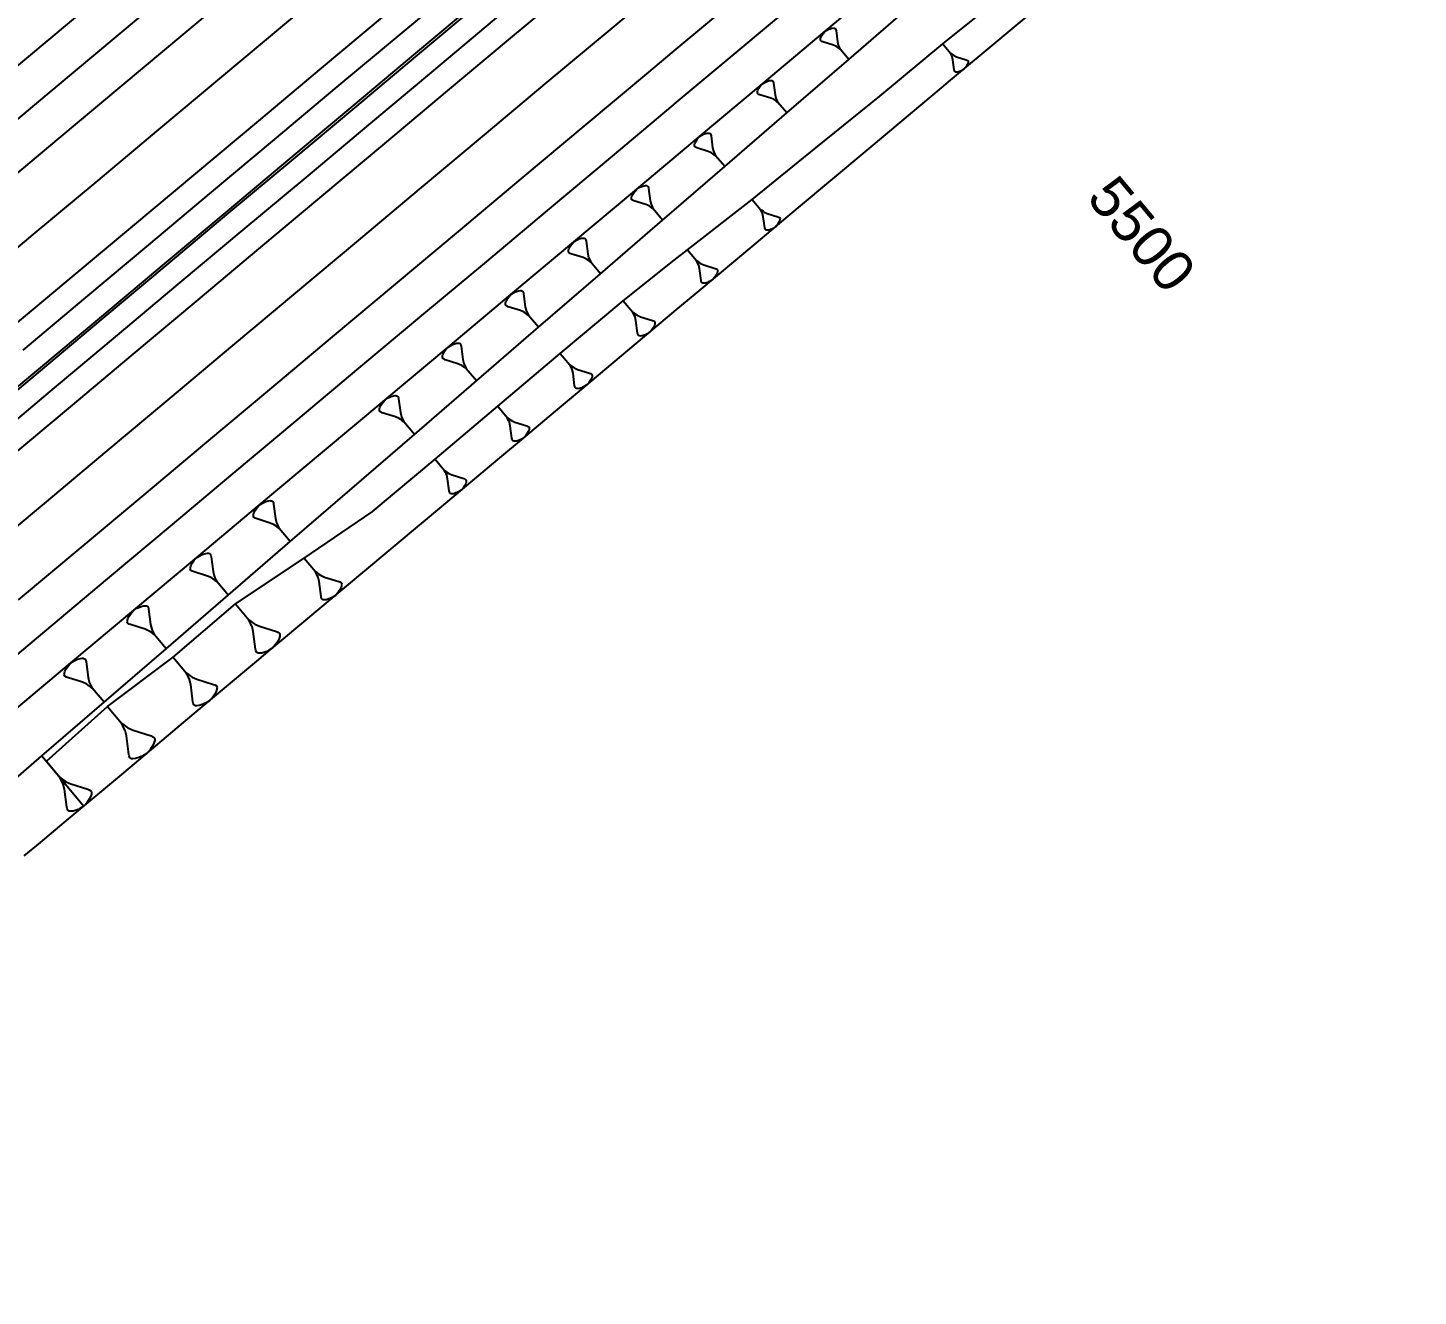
# Model space of a CAD drawing. Extents: x 386614 to 387594, y 803230 to 804419.
# Drawn here: x 386760.6 to 386845.4, y 803300 to 803377.4 of the extents above; entities that cross this region are included whole.
import ezdxf
from ezdxf.enums import TextEntityAlignment as Align

# ---------------------------------------------------------------- set-up
doc = ezdxf.new("R2010")
doc.units = 0
doc.layers.get('0').update_dxf_attribs({"linetype": 'CONTINUOUS'})
doc.styles.add('ARIAL', font='ARIAL.FON')

msp = doc.modelspace()

# ---------------------------------------------------------------- linework, layer by layer
at = {"color": 7}
for p, q in [((386809.0422, 803376.9439), (386809.0981, 803377.0208)), ((386809.0981, 803377.0208), (386809.2071, 803377.1421)), ((386809.2071, 803377.1421), (386809.3457, 803377.2281)), ((386809.3457, 803377.2281), (386809.4313, 803377.2696)), ((386809.4313, 803377.2696), (386809.4991, 803377.2964)), ((386809.4991, 803377.2964), (386809.6172, 803377.335)), ((386809.6172, 803377.335), (386809.6998, 803377.3441)), ((386809.6998, 803377.3441), (386809.7323, 803377.3412)), ((386809.7323, 803377.3412), (386809.7648, 803377.3383)), ((386809.7648, 803377.3383), (386809.8121, 803377.3178)), ((386809.8121, 803377.3178), (386809.8269, 803377.3001)), ((386809.8269, 803377.3001), (386809.8537, 803377.2322)), ((386809.8537, 803377.2322), (386809.8656, 803377.182)), ((386809.8656, 803377.182), (386809.9528, 803376.503)), ((386808.9159, 803376.6276), (386808.9188, 803376.6601)), ((386808.9278, 803376.5774), (386808.9159, 803376.6276)), ((386808.9188, 803376.6601), (386808.9217, 803376.6926)), ((386808.9217, 803376.6926), (386808.9451, 803376.7724)), ((386808.9427, 803376.5597), (386808.9278, 803376.5774)), ((386809.0048, 803376.5215), (386808.9427, 803376.5597)), ((386808.9451, 803376.7724), (386809.0039, 803376.8818)), ((386809.0039, 803376.8818), (386809.0422, 803376.9439)), ((386809.0521, 803376.5009), (386809.0048, 803376.5215)), ((386809.7052, 803376.2957), (386809.0521, 803376.5009)), ((386809.8944, 803376.2134), (386809.7052, 803376.2957)), ((386809.9713, 803376.1575), (386809.8944, 803376.2134)), ((386809.9528, 803376.503), (386810.0005, 803376.3023)), ((386810.0482, 803376.1016), (386809.9713, 803376.1575)), ((386810.0005, 803376.3023), (386810.0421, 803376.2167)), ((386810.0421, 803376.2167), (386810.0836, 803376.1312)), ((386810.0836, 803376.1312), (386810.1252, 803376.0456)), ((386816.3756, 803376.3689), (386816.8401, 803375.8141)), ((386810.1252, 803376.0456), (386810.0482, 803376.1016)), ((386810.6434, 803375.4266), (386810.1252, 803376.0456)), ((386816.8401, 803375.8141), (386816.909, 803375.764)), ((386816.8773, 803375.7374), (386816.8401, 803375.8141)), ((386816.9145, 803375.6608), (386816.8773, 803375.7374)), ((386816.909, 803375.764), (386816.978, 803375.7139)), ((386816.9518, 803375.5841), (386816.9145, 803375.6608)), ((386816.9945, 803375.4042), (386816.9518, 803375.5841)), ((386816.978, 803375.7139), (386817.0469, 803375.6637)), ((386817.0727, 803374.7956), (386816.9945, 803375.4042)), ((386817.0469, 803375.6637), (386817.2165, 803375.59)), ((386817.2165, 803375.59), (386817.8019, 803375.4061)), ((386817.8019, 803375.4061), (386817.8443, 803375.3876)), ((386817.8443, 803375.3876), (386817.9, 803375.3533)), ((386817.9, 803375.3533), (386817.9132, 803375.3375)), ((386817.9132, 803375.3375), (386817.9239, 803375.2925)), ((386817.9213, 803375.2634), (386817.9188, 803375.2343)), ((386817.9239, 803375.2925), (386817.9213, 803375.2634)), ((386817.0834, 803374.7506), (386817.0727, 803374.7956)), ((386817.1074, 803374.6897), (386817.0834, 803374.7506)), ((386817.1206, 803374.6739), (386817.1074, 803374.6897)), ((386817.163, 803374.6555), (386817.1206, 803374.6739)), ((386817.1922, 803374.6529), (386817.163, 803374.6555)), ((386817.2213, 803374.6503), (386817.1922, 803374.6529)), ((386817.2954, 803374.6584), (386817.2213, 803374.6503)), ((386817.4012, 803374.6931), (386817.2954, 803374.6584)), ((386817.462, 803374.717), (386817.4012, 803374.6931)), ((386817.5387, 803374.7543), (386817.462, 803374.717)), ((386817.6629, 803374.8313), (386817.5387, 803374.7543)), ((386817.7606, 803374.9401), (386817.6629, 803374.8313)), ((386817.8108, 803375.009), (386817.7606, 803374.9401)), ((386817.845, 803375.0647), (386817.8108, 803375.009)), ((386817.8977, 803375.1627), (386817.845, 803375.0647)), ((386817.9188, 803375.2343), (386817.8977, 803375.1627)), ((386805.1026, 803373.5502), (386805.1634, 803373.6632)), ((386805.1634, 803373.6632), (386805.2029, 803373.7274)), ((386805.2029, 803373.7274), (386805.2607, 803373.8069)), ((386805.2607, 803373.8069), (386805.3734, 803373.9324)), ((386805.3734, 803373.9324), (386805.5167, 803374.0212)), ((386805.5167, 803374.0212), (386805.6051, 803374.0641)), ((386805.6051, 803374.0641), (386805.6752, 803374.0918)), ((386805.6752, 803374.0918), (386805.7972, 803374.1317)), ((386805.7972, 803374.1317), (386805.8827, 803374.1411)), ((386805.8827, 803374.1411), (386805.9163, 803374.1381)), ((386805.9163, 803374.1381), (386805.9498, 803374.1351)), ((386805.9498, 803374.1351), (386805.9987, 803374.1139)), ((386805.9987, 803374.1139), (386806.014, 803374.0956)), ((386806.014, 803374.0956), (386806.0417, 803374.0255)), ((386806.0417, 803374.0255), (386806.054, 803373.9736)), ((386806.054, 803373.9736), (386806.1441, 803373.2717)), ((386805.0724, 803373.4005), (386805.0754, 803373.4341)), ((386805.0848, 803373.3487), (386805.0724, 803373.4005)), ((386805.0754, 803373.4341), (386805.0784, 803373.4677)), ((386805.0784, 803373.4677), (386805.1026, 803373.5502)), ((386805.1001, 803373.3304), (386805.0848, 803373.3487)), ((386805.1643, 803373.2908), (386805.1001, 803373.3304)), ((386805.2131, 803373.2696), (386805.1643, 803373.2908)), ((386805.8882, 803373.0575), (386805.2131, 803373.2696)), ((386806.0838, 803372.9725), (386805.8882, 803373.0575)), ((386806.1633, 803372.9146), (386806.0838, 803372.9725)), ((386806.1441, 803373.2717), (386806.1935, 803373.0643)), ((386806.2428, 803372.8568), (386806.1633, 803372.9146)), ((386806.1935, 803373.0643), (386806.2364, 803372.9759)), ((386806.2364, 803372.9759), (386806.2793, 803372.8874)), ((386806.3223, 803372.799), (386806.2428, 803372.8568)), ((386806.2793, 803372.8874), (386806.3223, 803372.799)), ((386806.8579, 803372.1592), (386806.3223, 803372.799)), ((386801.2289, 803370.1735), (386801.232, 803370.2081)), ((386801.2417, 803370.1199), (386801.2289, 803370.1735)), ((386801.232, 803370.2081), (386801.2351, 803370.2428)), ((386801.2351, 803370.2428), (386801.2601, 803370.328)), ((386801.2601, 803370.328), (386801.3229, 803370.4447)), ((386801.3229, 803370.4447), (386801.3637, 803370.511)), ((386801.3637, 803370.511), (386801.4234, 803370.5931)), ((386801.4234, 803370.5931), (386801.5397, 803370.7226)), ((386801.5397, 803370.7226), (386801.6876, 803370.8143)), ((386801.6876, 803370.8143), (386801.7789, 803370.8586)), ((386801.7789, 803370.8586), (386801.8513, 803370.8872)), ((386801.8513, 803370.8872), (386801.9773, 803370.9284)), ((386801.9773, 803370.9284), (386802.0655, 803370.9381)), ((386802.0655, 803370.9381), (386802.1002, 803370.935)), ((386802.1002, 803370.935), (386802.1349, 803370.932)), ((386802.1349, 803370.932), (386802.1853, 803370.91)), ((386802.1853, 803370.91), (386802.2011, 803370.8911)), ((386802.2011, 803370.8911), (386802.2297, 803370.8187)), ((386802.2297, 803370.8187), (386802.2424, 803370.7652)), ((386802.2424, 803370.7652), (386802.3355, 803370.0405)), ((386801.2575, 803370.101), (386801.2417, 803370.1199)), ((386801.3237, 803370.0602), (386801.2575, 803370.101)), ((386801.3742, 803370.0383), (386801.3237, 803370.0602)), ((386802.0712, 803369.8193), (386801.3742, 803370.0383)), ((386802.2732, 803369.7315), (386802.0712, 803369.8193)), ((386802.3552, 803369.6718), (386802.2732, 803369.7315)), ((386802.3355, 803370.0405), (386802.3864, 803369.8263)), ((386802.4373, 803369.6121), (386802.3552, 803369.6718)), ((386802.3864, 803369.8263), (386802.4307, 803369.735)), ((386802.4307, 803369.735), (386802.4751, 803369.6437)), ((386802.5194, 803369.5524), (386802.4373, 803369.6121)), ((386802.4751, 803369.6437), (386802.5194, 803369.5524)), ((386803.0725, 803368.8918), (386802.5194, 803369.5524)), ((386797.8585, 803367.6074), (386797.9527, 803367.6531)), ((386797.9527, 803367.6531), (386798.0274, 803367.6826)), ((386798.0274, 803367.6826), (386798.1574, 803367.7251)), ((386798.1574, 803367.7251), (386798.2484, 803367.7351)), ((386798.2484, 803367.7351), (386798.2841, 803367.7319)), ((386798.2841, 803367.7319), (386798.3199, 803367.7288)), ((386798.3199, 803367.7288), (386798.372, 803367.7061)), ((386798.372, 803367.7061), (386798.3882, 803367.6867)), ((386798.3882, 803367.6867), (386798.4177, 803367.612)), ((386797.3855, 803366.9464), (386797.3886, 803366.9822)), ((386797.3986, 803366.8912), (386797.3855, 803366.9464)), ((386797.3886, 803366.9822), (386797.3918, 803367.0179)), ((386797.3918, 803367.0179), (386797.4176, 803367.1058)), ((386797.4149, 803366.8717), (386797.3986, 803366.8912)), ((386797.4832, 803366.8296), (386797.4149, 803366.8717)), ((386797.4176, 803367.1058), (386797.4823, 803367.2262)), ((386797.4823, 803367.2262), (386797.5244, 803367.2946)), ((386797.5353, 803366.807), (386797.4832, 803366.8296)), ((386797.5244, 803367.2946), (386797.586, 803367.3792)), ((386798.2543, 803366.5811), (386797.5353, 803366.807)), ((386797.586, 803367.3792), (386797.706, 803367.5128)), ((386797.706, 803367.5128), (386797.8585, 803367.6074)), ((386798.4177, 803367.612), (386798.4308, 803367.5567)), ((386798.4308, 803367.5567), (386798.5268, 803366.8093)), ((386798.5268, 803366.8093), (386798.5793, 803366.5883)), ((386804.7482, 803366.8904), (386805.2582, 803366.2812)), ((386798.4625, 803366.4905), (386798.2543, 803366.5811)), ((386798.5472, 803366.429), (386798.4625, 803366.4905)), ((386798.6319, 803366.3674), (386798.5472, 803366.429)), ((386798.5793, 803366.5883), (386798.6251, 803366.4942)), ((386798.6251, 803366.4942), (386798.6708, 803366.4)), ((386798.7165, 803366.3058), (386798.6319, 803366.3674)), ((386798.6708, 803366.4), (386798.7165, 803366.3058)), ((386799.287, 803365.6245), (386798.7165, 803366.3058)), ((386805.2582, 803366.2812), (386805.3339, 803366.2262)), ((386805.2991, 803366.197), (386805.2582, 803366.2812)), ((386805.34, 803366.1128), (386805.2991, 803366.197)), ((386805.3339, 803366.2262), (386805.4096, 803366.1711)), ((386805.3809, 803366.0286), (386805.34, 803366.1128)), ((386805.4278, 803365.8311), (386805.3809, 803366.0286)), ((386805.4096, 803366.1711), (386805.4853, 803366.1161)), ((386805.4853, 803366.1161), (386805.6715, 803366.0351)), ((386805.6715, 803366.0351), (386806.3143, 803365.8331)), ((386805.5137, 803365.1628), (386805.4278, 803365.8311)), ((386805.5254, 803365.1134), (386805.5137, 803365.1628)), ((386805.5517, 803365.0466), (386805.5254, 803365.1134)), ((386806.0253, 803365.1175), (386805.9411, 803365.0766)), ((386806.1617, 803365.2021), (386806.0253, 803365.1175)), ((386806.269, 803365.3215), (386806.1617, 803365.2021)), ((386806.324, 803365.3972), (386806.269, 803365.3215)), ((386806.3143, 803365.8331), (386806.3609, 803365.8129)), ((386806.3617, 803365.4583), (386806.324, 803365.3972)), ((386806.3609, 803365.8129), (386806.422, 803365.7753)), ((386806.4196, 803365.566), (386806.3617, 803365.4583)), ((386806.4426, 803365.6445), (386806.4196, 803365.566)), ((386806.422, 803365.7753), (386806.4366, 803365.7579)), ((386806.4366, 803365.7579), (386806.4483, 803365.7085)), ((386806.4455, 803365.6765), (386806.4426, 803365.6445)), ((386806.4483, 803365.7085), (386806.4455, 803365.6765)), ((386793.7486, 803364.1654), (386793.8723, 803364.303)), ((386793.8723, 803364.303), (386794.0295, 803364.4005)), ((386794.0295, 803364.4005), (386794.1265, 803364.4477)), ((386794.1265, 803364.4477), (386794.2035, 803364.478)), ((386794.2035, 803364.478), (386794.3374, 803364.5218)), ((386794.3374, 803364.5218), (386794.4312, 803364.5321)), ((386794.4312, 803364.5321), (386794.468, 803364.5288)), ((386794.468, 803364.5288), (386794.5049, 803364.5256)), ((386794.5049, 803364.5256), (386794.5586, 803364.5023)), ((386794.5586, 803364.5023), (386794.5754, 803364.4822)), ((386794.5754, 803364.4822), (386794.6057, 803364.4052)), ((386794.6057, 803364.4052), (386794.6192, 803364.3483)), ((386794.6192, 803364.3483), (386794.7181, 803363.578)), ((386805.5663, 803365.0292), (386805.5517, 803365.0466)), ((386805.6128, 803365.009), (386805.5663, 803365.0292)), ((386805.6448, 803365.0061), (386805.6128, 803365.009)), ((386805.6768, 803365.0033), (386805.6448, 803365.0061)), ((386805.7582, 803365.0122), (386805.6768, 803365.0033)), ((386805.8743, 803365.0503), (386805.7582, 803365.0122)), ((386805.9411, 803365.0766), (386805.8743, 803365.0503)), ((386793.542, 803363.7194), (386793.5452, 803363.7562)), ((386793.5555, 803363.6624), (386793.542, 803363.7194)), ((386793.5452, 803363.7562), (386793.5485, 803363.7931)), ((386793.5485, 803363.7931), (386793.5751, 803363.8836)), ((386793.5723, 803363.6424), (386793.5555, 803363.6624)), ((386793.6427, 803363.599), (386793.5723, 803363.6424)), ((386793.5751, 803363.8836), (386793.6418, 803364.0077)), ((386793.6418, 803364.0077), (386793.6852, 803364.0781)), ((386793.6964, 803363.5757), (386793.6427, 803363.599)), ((386793.6852, 803364.0781), (386793.7486, 803364.1654)), ((386794.4373, 803363.3429), (386793.6964, 803363.5757)), ((386794.7181, 803363.578), (386794.7723, 803363.3503)), ((386800.8046, 803363.8119), (386801.3543, 803363.1553)), ((386794.6519, 803363.2496), (386794.4373, 803363.3429)), ((386794.7391, 803363.1861), (386794.6519, 803363.2496)), ((386794.8264, 803363.1227), (386794.7391, 803363.1861)), ((386794.7723, 803363.3503), (386794.8194, 803363.2533)), ((386794.8194, 803363.2533), (386794.8665, 803363.1563)), ((386794.9136, 803363.0592), (386794.8264, 803363.1227)), ((386794.8665, 803363.1563), (386794.9136, 803363.0592)), ((386795.5015, 803362.3571), (386794.9136, 803363.0592)), ((386801.3543, 803363.1553), (386801.4359, 803363.096)), ((386801.3984, 803363.0645), (386801.3543, 803363.1553)), ((386801.4424, 803362.9738), (386801.3984, 803363.0645)), ((386801.4359, 803363.096), (386801.5175, 803363.0366)), ((386801.4865, 803362.8831), (386801.4424, 803362.9738)), ((386801.5371, 803362.6702), (386801.4865, 803362.8831)), ((386801.5175, 803363.0366), (386801.5991, 803362.9773)), ((386801.6296, 803361.9499), (386801.5371, 803362.6702)), ((386801.5991, 803362.9773), (386801.7997, 803362.89)), ((386801.7997, 803362.89), (386802.4925, 803362.6724)), ((386802.4925, 803362.6724), (386802.5427, 803362.6505)), ((386802.5427, 803362.6505), (386802.6086, 803362.61)), ((386802.6086, 803362.61), (386802.6243, 803362.5912)), ((386802.6243, 803362.5912), (386802.637, 803362.538)), ((386801.6423, 803361.8967), (386801.6296, 803361.9499)), ((386801.6706, 803361.8247), (386801.6423, 803361.8967)), ((386801.6863, 803361.8059), (386801.6706, 803361.8247)), ((386801.7365, 803361.7841), (386801.6863, 803361.8059)), ((386801.771, 803361.781), (386801.7365, 803361.7841)), ((386801.8054, 803361.778), (386801.771, 803361.781)), ((386801.8931, 803361.7876), (386801.8054, 803361.778)), ((386802.0183, 803361.8286), (386801.8931, 803361.7876)), ((386802.0903, 803361.857), (386802.0183, 803361.8286)), ((386802.1811, 803361.901), (386802.0903, 803361.857)), ((386802.3281, 803361.9922), (386802.1811, 803361.901)), ((386802.4437, 803362.1209), (386802.3281, 803361.9922)), ((386802.503, 803362.2025), (386802.4437, 803362.1209)), ((386802.5436, 803362.2684), (386802.503, 803362.2025)), ((386802.606, 803362.3844), (386802.5436, 803362.2684)), ((386802.6308, 803362.4691), (386802.606, 803362.3844)), ((386802.6339, 803362.5035), (386802.6308, 803362.4691)), ((386802.637, 803362.538), (386802.6339, 803362.5035)), ((386789.8013, 803360.7892), (386789.8459, 803360.8617)), ((386789.8459, 803360.8617), (386789.9113, 803360.9515)), ((386789.9113, 803360.9515), (386790.0386, 803361.0932)), ((386790.0386, 803361.0932), (386790.2004, 803361.1936)), ((386790.2004, 803361.1936), (386790.3004, 803361.2422)), ((386790.3004, 803361.2422), (386790.3796, 803361.2734)), ((386790.3796, 803361.2734), (386790.5175, 803361.3185)), ((386790.5175, 803361.3185), (386790.614, 803361.3291)), ((386790.614, 803361.3291), (386790.652, 803361.3258)), ((386790.652, 803361.3258), (386790.6899, 803361.3224)), ((386790.6899, 803361.3224), (386790.7452, 803361.2984)), ((386790.7452, 803361.2984), (386790.7625, 803361.2777)), ((386790.7625, 803361.2777), (386790.7937, 803361.1985)), ((386790.7937, 803361.1985), (386790.8076, 803361.1399)), ((386790.8076, 803361.1399), (386790.9095, 803360.3468)), ((386789.6985, 803360.4923), (386789.7018, 803360.5302)), ((386789.7124, 803360.4337), (386789.6985, 803360.4923)), ((386789.7018, 803360.5302), (386789.7052, 803360.5682)), ((386789.7052, 803360.5682), (386789.7326, 803360.6614)), ((386789.7297, 803360.413), (386789.7124, 803360.4337)), ((386789.8022, 803360.3684), (386789.7297, 803360.413)), ((386789.7326, 803360.6614), (386789.8013, 803360.7892)), ((386789.8575, 803360.3443), (386789.8022, 803360.3684)), ((386790.6203, 803360.1047), (386789.8575, 803360.3443)), ((386790.8413, 803360.0086), (386790.6203, 803360.1047)), ((386790.9311, 803359.9433), (386790.8413, 803360.0086)), ((386790.9095, 803360.3468), (386790.9652, 803360.1124)), ((386790.9652, 803360.1124), (386791.0137, 803360.0124)), ((386791.0137, 803360.0124), (386791.0622, 803359.9125)), ((386796.8851, 803360.7045), (386797.4658, 803360.011)), ((386797.4658, 803360.011), (386797.552, 803359.9483)), ((386797.5123, 803359.9151), (386797.4658, 803360.011)), ((386791.0209, 803359.8779), (386790.9311, 803359.9433)), ((386791.1108, 803359.8126), (386791.0209, 803359.8779)), ((386791.0622, 803359.9125), (386791.1108, 803359.8126)), ((386791.716, 803359.0897), (386791.1108, 803359.8126)), ((386797.5589, 803359.8193), (386797.5123, 803359.9151)), ((386797.552, 803359.9483), (386797.6381, 803359.8856)), ((386797.6054, 803359.7234), (386797.5589, 803359.8193)), ((386797.6589, 803359.4985), (386797.6054, 803359.7234)), ((386797.6381, 803359.8856), (386797.7243, 803359.823)), ((386797.7566, 803358.7377), (386797.6589, 803359.4985)), ((386797.7243, 803359.823), (386797.9363, 803359.7308)), ((386797.9363, 803359.7308), (386798.6681, 803359.5009)), ((386798.6681, 803359.5009), (386798.7211, 803359.4778)), ((386798.7211, 803359.4778), (386798.7906, 803359.435)), ((386798.7879, 803359.1967), (386798.722, 803359.0742)), ((386798.8142, 803359.2861), (386798.7879, 803359.1967)), ((386798.7906, 803359.435), (386798.8072, 803359.4152)), ((386798.8072, 803359.4152), (386798.8206, 803359.359)), ((386798.8174, 803359.3225), (386798.8142, 803359.2861)), ((386798.8206, 803359.359), (386798.8174, 803359.3225)), ((386797.77, 803358.6815), (386797.7566, 803358.7377)), ((386797.7999, 803358.6055), (386797.77, 803358.6815)), ((386797.8165, 803358.5857), (386797.7999, 803358.6055)), ((386797.8695, 803358.5626), (386797.8165, 803358.5857)), ((386797.9059, 803358.5594), (386797.8695, 803358.5626)), ((386797.9423, 803358.5562), (386797.9059, 803358.5594)), ((386798.0349, 803358.5663), (386797.9423, 803358.5562)), ((386798.1672, 803358.6096), (386798.0349, 803358.5663)), ((386798.2432, 803358.6396), (386798.1672, 803358.6096)), ((386798.3391, 803358.6861), (386798.2432, 803358.6396)), ((386798.4944, 803358.7825), (386798.3391, 803358.6861)), ((386798.6165, 803358.9184), (386798.4944, 803358.7825)), ((386798.6791, 803359.0046), (386798.6165, 803358.9184)), ((386798.722, 803359.0742), (386798.6791, 803359.0046)), ((386785.8901, 803357.4392), (386785.9607, 803357.5706)), ((386785.9607, 803357.5706), (386786.0067, 803357.6453)), ((386786.0067, 803357.6453), (386786.0739, 803357.7377)), ((386786.0739, 803357.7377), (386786.2048, 803357.8835)), ((386786.2048, 803357.8835), (386786.3714, 803357.9867)), ((386786.3714, 803357.9867), (386786.4742, 803358.0367)), ((386786.4742, 803358.0367), (386786.5557, 803358.0688)), ((386786.5557, 803358.0688), (386786.6975, 803358.1152)), ((386786.6975, 803358.1152), (386786.7969, 803358.1261)), ((386786.7969, 803358.1261), (386786.8359, 803358.1227)), ((386786.8359, 803358.1227), (386786.8749, 803358.1192)), ((386786.8749, 803358.1192), (386786.9318, 803358.0945)), ((386786.9318, 803358.0945), (386786.9496, 803358.0732)), ((386786.9496, 803358.0732), (386786.9817, 803357.9917)), ((386786.9817, 803357.9917), (386786.996, 803357.9314)), ((386786.996, 803357.9314), (386787.1008, 803357.1155)), ((386793.0463, 803357.5009), (386793.6288, 803356.8052)), ((386785.855, 803357.2652), (386785.8584, 803357.3043)), ((386785.8693, 803357.2049), (386785.855, 803357.2652)), ((386785.8584, 803357.3043), (386785.8619, 803357.3433)), ((386785.8619, 803357.3433), (386785.8901, 803357.4392)), ((386785.8871, 803357.1837), (386785.8693, 803357.2049)), ((386785.9617, 803357.1377), (386785.8871, 803357.1837)), ((386786.0186, 803357.113), (386785.9617, 803357.1377)), ((386786.8033, 803356.8665), (386786.0186, 803357.113)), ((386787.0306, 803356.7676), (386786.8033, 803356.8665)), ((386787.1231, 803356.7004), (386787.0306, 803356.7676)), ((386787.1008, 803357.1155), (386787.1581, 803356.8744)), ((386787.2155, 803356.6332), (386787.1231, 803356.7004)), ((386787.1581, 803356.8744), (386787.2081, 803356.7716)), ((386787.2081, 803356.7716), (386787.258, 803356.6688)), ((386787.3079, 803356.566), (386787.2155, 803356.6332)), ((386787.258, 803356.6688), (386787.3079, 803356.566)), ((386793.6288, 803356.8052), (386793.7152, 803356.7423)), ((386793.6754, 803356.709), (386793.6288, 803356.8052)), ((386793.7221, 803356.6129), (386793.6754, 803356.709)), ((386793.7152, 803356.7423), (386793.8017, 803356.6794)), ((386793.7688, 803356.5167), (386793.7221, 803356.6129)), ((386793.8017, 803356.6794), (386793.8881, 803356.6166)), ((386793.8881, 803356.6166), (386794.1008, 803356.5241)), ((386787.9306, 803355.8223), (386787.3079, 803356.566)), ((386793.8225, 803356.2911), (386793.7688, 803356.5167)), ((386793.9205, 803355.5279), (386793.8225, 803356.2911)), ((386794.1008, 803356.5241), (386794.8349, 803356.2934)), ((386794.846, 803355.7955), (386794.7831, 803355.7091)), ((386794.8349, 803356.2934), (386794.888, 803356.2703)), ((386794.889, 803355.8654), (386794.846, 803355.7955)), ((386794.888, 803356.2703), (386794.9579, 803356.2273)), ((386794.9551, 803355.9883), (386794.889, 803355.8654)), ((386794.9814, 803356.078), (386794.9551, 803355.9883)), ((386794.9579, 803356.2273), (386794.9745, 803356.2075)), ((386794.9745, 803356.2075), (386794.9879, 803356.1511)), ((386794.9847, 803356.1145), (386794.9814, 803356.078)), ((386794.9879, 803356.1511), (386794.9847, 803356.1145)), ((386782.7318, 803354.8642), (386782.8776, 803354.9119)), ((386782.8776, 803354.9119), (386782.9797, 803354.9231)), ((386782.9797, 803354.9231), (386783.0198, 803354.9196)), ((386783.0198, 803354.9196), (386783.06, 803354.916)), ((386783.06, 803354.916), (386783.1184, 803354.8906)), ((386793.9339, 803355.4715), (386793.9205, 803355.5279)), ((386793.964, 803355.3952), (386793.9339, 803355.4715)), ((386793.9806, 803355.3753), (386793.964, 803355.3952)), ((386794.0338, 803355.3522), (386793.9806, 803355.3753)), ((386794.0703, 803355.349), (386794.0338, 803355.3522)), ((386794.1068, 803355.3457), (386794.0703, 803355.349)), ((386794.1997, 803355.3559), (386794.1068, 803355.3457)), ((386794.3324, 803355.3994), (386794.1997, 803355.3559)), ((386794.4087, 803355.4294), (386794.3324, 803355.3994)), ((386794.5048, 803355.4761), (386794.4087, 803355.4294)), ((386794.6606, 803355.5727), (386794.5048, 803355.4761)), ((386794.7831, 803355.7091), (386794.6606, 803355.5727)), ((386782.0115, 803354.0382), (386782.0151, 803354.0783)), ((386782.0151, 803354.0783), (386782.0186, 803354.1184)), ((386782.0186, 803354.1184), (386782.0476, 803354.217)), ((386782.0476, 803354.217), (386782.1202, 803354.3521)), ((386782.1202, 803354.3521), (386782.1674, 803354.4288)), ((386782.1674, 803354.4288), (386782.2365, 803354.5238)), ((386782.2365, 803354.5238), (386782.3711, 803354.6737)), ((386782.3711, 803354.6737), (386782.5423, 803354.7799)), ((386782.5423, 803354.7799), (386782.648, 803354.8312)), ((386782.648, 803354.8312), (386782.7318, 803354.8642)), ((386783.1184, 803354.8906), (386783.1367, 803354.8688)), ((386783.1367, 803354.8688), (386783.1697, 803354.785)), ((386783.1697, 803354.785), (386783.1844, 803354.723)), ((386783.1844, 803354.723), (386783.2921, 803353.8843)), ((386789.2265, 803354.2745), (386789.8039, 803353.5847)), ((386782.0262, 803353.9762), (386782.0115, 803354.0382)), ((386782.0445, 803353.9544), (386782.0262, 803353.9762)), ((386782.1212, 803353.9071), (386782.0445, 803353.9544)), ((386782.1796, 803353.8817), (386782.1212, 803353.9071)), ((386782.9863, 803353.6283), (386782.1796, 803353.8817)), ((386783.22, 803353.5267), (386782.9863, 803353.6283)), ((386783.315, 803353.4576), (386783.22, 803353.5267)), ((386783.2921, 803353.8843), (386783.3511, 803353.6364)), ((386783.41, 803353.3885), (386783.315, 803353.4576)), ((386783.3511, 803353.6364), (386783.4024, 803353.5307)), ((386783.4024, 803353.5307), (386783.4537, 803353.4251)), ((386783.505, 803353.3194), (386783.41, 803353.3885)), ((386783.4537, 803353.4251), (386783.505, 803353.3194)), ((386784.1451, 803352.5549), (386783.505, 803353.3194)), ((386789.8039, 803353.5847), (386789.8897, 803353.5224)), ((386789.8502, 803353.4894), (386789.8039, 803353.5847)), ((386789.8965, 803353.3941), (386789.8502, 803353.4894)), ((386789.8897, 803353.5224), (386789.9754, 803353.4601)), ((386789.9428, 803353.2988), (386789.8965, 803353.3941)), ((386789.996, 803353.0751), (386789.9428, 803353.2988)), ((386789.9754, 803353.4601), (386790.0611, 803353.3978)), ((386790.0611, 803353.3978), (386790.2719, 803353.3061)), ((386790.2719, 803353.3061), (386790.9997, 803353.0774)), ((386790.0932, 803352.3184), (386789.996, 803353.0751)), ((386790.9484, 803352.4981), (386790.8269, 803352.3629)), ((386791.0107, 803352.5838), (386790.9484, 803352.4981)), ((386790.9997, 803353.0774), (386791.0524, 803353.0545)), ((386791.0533, 803352.653), (386791.0107, 803352.5838)), ((386791.0524, 803353.0545), (386791.1216, 803353.0119)), ((386791.1189, 803352.7749), (386791.0533, 803352.653)), ((386791.145, 803352.8639), (386791.1189, 803352.7749)), ((386791.1216, 803353.0119), (386791.1381, 803352.9922)), ((386791.1381, 803352.9922), (386791.1514, 803352.9363)), ((386791.1482, 803352.9001), (386791.145, 803352.8639)), ((386791.1514, 803352.9363), (386791.1482, 803352.9001)), ((386790.1065, 803352.2625), (386790.0932, 803352.3184)), ((386790.1363, 803352.1869), (386790.1065, 803352.2625)), ((386790.1528, 803352.1672), (386790.1363, 803352.1869)), ((386790.2055, 803352.1443), (386790.1528, 803352.1672)), ((386790.2417, 803352.1411), (386790.2055, 803352.1443)), ((386790.2779, 803352.1379), (386790.2417, 803352.1411)), ((386790.37, 803352.148), (386790.2779, 803352.1379)), ((386790.5015, 803352.191), (386790.37, 803352.148)), ((386790.5772, 803352.2208), (386790.5015, 803352.191)), ((386790.6725, 803352.2671), (386790.5772, 803352.2208)), ((386790.8269, 803352.3629), (386790.6725, 803352.2671)), ((386785.4151, 803351.0381), (386785.9845, 803350.3579)), ((386785.9845, 803350.3579), (386786.069, 803350.2965)), ((386786.0302, 803350.2639), (386785.9845, 803350.3579)), ((386786.0758, 803350.1699), (386786.0302, 803350.2639)), ((386786.069, 803350.2965), (386786.1535, 803350.235)), ((386786.1215, 803350.0759), (386786.0758, 803350.1699)), ((386786.1739, 803349.8554), (386786.1215, 803350.0759)), ((386786.1535, 803350.235), (386786.238, 803350.1735)), ((386786.2697, 803349.1092), (386786.1739, 803349.8554)), ((386786.238, 803350.1735), (386786.4459, 803350.0832)), ((386786.4459, 803350.0832), (386787.1636, 803349.8577)), ((386787.1636, 803349.8577), (386787.2156, 803349.8351)), ((386787.2156, 803349.8351), (386787.2838, 803349.793)), ((386786.2828, 803349.0541), (386786.2697, 803349.1092)), ((386786.3122, 803348.9795), (386786.2828, 803349.0541)), ((386786.3285, 803348.9601), (386786.3122, 803348.9795)), ((386786.6724, 803348.9836), (386786.5427, 803348.9411)), ((386786.747, 803349.013), (386786.6724, 803348.9836)), ((386786.841, 803349.0586), (386786.747, 803349.013)), ((386786.9933, 803349.1531), (386786.841, 803349.0586)), ((386787.113, 803349.2864), (386786.9933, 803349.1531)), ((386787.1745, 803349.3709), (386787.113, 803349.2864)), ((386787.2165, 803349.4392), (386787.1745, 803349.3709)), ((386787.2811, 803349.5594), (386787.2165, 803349.4392)), ((386787.3069, 803349.6471), (386787.2811, 803349.5594)), ((386787.2838, 803349.793), (386787.3001, 803349.7736)), ((386787.3001, 803349.7736), (386787.3132, 803349.7185)), ((386787.3101, 803349.6828), (386787.3069, 803349.6471)), ((386787.3132, 803349.7185), (386787.3101, 803349.6828)), ((386774.5618, 803348.0961), (386774.7037, 803348.2541)), ((386774.7037, 803348.2541), (386774.8842, 803348.3661)), ((386774.8842, 803348.3661), (386774.9956, 803348.4202)), ((386774.9956, 803348.4202), (386775.084, 803348.455)), ((386775.084, 803348.455), (386775.2377, 803348.5053)), ((386775.2377, 803348.5053), (386775.3454, 803348.5171)), ((386775.3454, 803348.5171), (386775.3877, 803348.5134)), ((386775.3877, 803348.5134), (386775.43, 803348.5096)), ((386775.43, 803348.5096), (386775.4916, 803348.4829)), ((386775.4916, 803348.4829), (386775.5109, 803348.4598)), ((386775.5109, 803348.4598), (386775.5457, 803348.3714)), ((386775.5457, 803348.3714), (386775.5612, 803348.3061)), ((386775.5612, 803348.3061), (386775.6748, 803347.4218)), ((386786.3804, 803348.9375), (386786.3285, 803348.9601)), ((386786.4161, 803348.9343), (386786.3804, 803348.9375)), ((386786.4518, 803348.9312), (386786.4161, 803348.9343)), ((386786.5427, 803348.9411), (386786.4518, 803348.9312)), ((386774.3245, 803347.5841), (386774.3283, 803347.6264)), ((386774.3401, 803347.5187), (386774.3245, 803347.5841)), ((386774.3283, 803347.6264), (386774.332, 803347.6687)), ((386774.332, 803347.6687), (386774.3625, 803347.7726)), ((386774.3593, 803347.4957), (386774.3401, 803347.5187)), ((386774.4402, 803347.4459), (386774.3593, 803347.4957)), ((386774.3625, 803347.7726), (386774.4391, 803347.9151)), ((386774.4391, 803347.9151), (386774.4889, 803347.996)), ((386774.5018, 803347.4191), (386774.4402, 803347.4459)), ((386774.4889, 803347.996), (386774.5618, 803348.0961)), ((386775.3524, 803347.1519), (386774.5018, 803347.4191)), ((386775.6748, 803347.4218), (386775.7369, 803347.1604)), ((386775.5988, 803347.0447), (386775.3524, 803347.1519)), ((386775.6989, 803346.9719), (386775.5988, 803347.0447)), ((386775.7991, 803346.8991), (386775.6989, 803346.9719)), ((386775.7369, 803347.1604), (386775.791, 803347.049)), ((386775.791, 803347.049), (386775.8451, 803346.9376)), ((386775.8992, 803346.8262), (386775.7991, 803346.8991)), ((386775.8451, 803346.9376), (386775.8992, 803346.8262)), ((386776.5741, 803346.0201), (386775.8992, 803346.8262)), ((386770.5986, 803344.6966), (386770.6497, 803344.7795)), ((386770.6497, 803344.7795), (386770.7244, 803344.8823)), ((386770.7244, 803344.8823), (386770.87, 803345.0444)), ((386770.87, 803345.0444), (386771.0552, 803345.1592)), ((386771.0552, 803345.1592), (386771.1694, 803345.2147)), ((386771.1694, 803345.2147), (386771.2601, 803345.2504)), ((386771.2601, 803345.2504), (386771.4178, 803345.302)), ((386771.4178, 803345.302), (386771.5282, 803345.3141)), ((386771.5282, 803345.3141), (386771.5716, 803345.3103)), ((386771.5716, 803345.3103), (386771.615, 803345.3064)), ((386771.615, 803345.3064), (386771.6782, 803345.279)), ((386771.6782, 803345.279), (386771.698, 803345.2554)), ((386771.698, 803345.2554), (386771.7337, 803345.1647)), ((386771.7337, 803345.1647), (386771.7496, 803345.0977)), ((386771.7496, 803345.0977), (386771.8661, 803344.1906)), ((386777.4194, 803345.0106), (386778.1073, 803344.189)), ((386770.481, 803344.357), (386770.4849, 803344.4004)), ((386770.497, 803344.29), (386770.481, 803344.357)), ((386770.4849, 803344.4004), (386770.4887, 803344.4438)), ((386770.4887, 803344.4438), (386770.52, 803344.5504)), ((386770.5167, 803344.2664), (386770.497, 803344.29)), ((386770.5997, 803344.2153), (386770.5167, 803344.2664)), ((386770.52, 803344.5504), (386770.5986, 803344.6966)), ((386770.6629, 803344.1878), (386770.5997, 803344.2153)), ((386771.5354, 803343.9137), (386770.6629, 803344.1878)), ((386771.7881, 803343.8038), (386771.5354, 803343.9137)), ((386771.8661, 803344.1906), (386771.9299, 803343.9225)), ((386771.9299, 803343.9225), (386771.9854, 803343.8082)), ((386778.1073, 803344.189), (386778.2094, 803344.1147)), ((386778.1624, 803344.0754), (386778.1073, 803344.189)), ((386778.2176, 803343.9619), (386778.1624, 803344.0754)), ((386778.2094, 803344.1147), (386778.3115, 803344.0405)), ((386778.2727, 803343.8483), (386778.2176, 803343.9619)), ((386778.3115, 803344.0405), (386778.4135, 803343.9662)), ((386778.4135, 803343.9662), (386778.6647, 803343.8571)), ((386771.8909, 803343.7291), (386771.7881, 803343.8038)), ((386771.9936, 803343.6543), (386771.8909, 803343.7291)), ((386771.9854, 803343.8082), (386772.0409, 803343.6939)), ((386772.0964, 803343.5796), (386771.9936, 803343.6543)), ((386772.0409, 803343.6939), (386772.0964, 803343.5796)), ((386772.7887, 803342.7527), (386772.0964, 803343.5796)), ((386778.336, 803343.5819), (386778.2727, 803343.8483)), ((386778.4518, 803342.6806), (386778.336, 803343.5819)), ((386778.6647, 803343.8571), (386779.5316, 803343.5847)), ((386779.5316, 803343.5847), (386779.5944, 803343.5574)), ((386779.5955, 803343.0792), (386779.5447, 803342.9967)), ((386779.5944, 803343.5574), (386779.6768, 803343.5066)), ((386779.6735, 803343.2244), (386779.5955, 803343.0792)), ((386779.7046, 803343.3303), (386779.6735, 803343.2244)), ((386779.6768, 803343.5066), (386779.6964, 803343.4831)), ((386779.6964, 803343.4831), (386779.7123, 803343.4165)), ((386779.7085, 803343.3734), (386779.7046, 803343.3303)), ((386779.7123, 803343.4165), (386779.7085, 803343.3734)), ((386773.2328, 803342.2223), (386774.048, 803341.2486)), ((386778.4676, 803342.614), (386778.4518, 803342.6806)), ((386778.5031, 803342.5239), (386778.4676, 803342.614)), ((386778.5228, 803342.5005), (386778.5031, 803342.5239)), ((386778.5855, 803342.4732), (386778.5228, 803342.5005)), ((386778.6287, 803342.4694), (386778.5855, 803342.4732)), ((386778.6718, 803342.4655), (386778.6287, 803342.4694)), ((386778.7815, 803342.4775), (386778.6718, 803342.4655)), ((386778.9382, 803342.5289), (386778.7815, 803342.4775)), ((386779.0283, 803342.5644), (386778.9382, 803342.5289)), ((386779.1418, 803342.6195), (386779.0283, 803342.5644)), ((386779.3258, 803342.7336), (386779.1418, 803342.6195)), ((386779.4705, 803342.8946), (386779.3258, 803342.7336)), ((386779.5447, 803342.9967), (386779.4705, 803342.8946)), ((386766.6775, 803341.3282), (386766.7581, 803341.478)), ((386766.7581, 803341.478), (386766.8104, 803341.5631)), ((386766.8104, 803341.5631), (386766.887, 803341.6684)), ((386766.887, 803341.6684), (386767.0363, 803341.8346)), ((386767.0363, 803341.8346), (386767.2261, 803341.9523)), ((386767.2261, 803341.9523), (386767.3433, 803342.0092)), ((386767.3433, 803342.0092), (386767.4362, 803342.0458)), ((386767.4362, 803342.0458), (386767.5978, 803342.0987)), ((386767.5978, 803342.0987), (386767.7111, 803342.1111)), ((386767.7111, 803342.1111), (386767.7555, 803342.1072)), ((386767.7555, 803342.1072), (386767.8, 803342.1033)), ((386767.8, 803342.1033), (386767.8648, 803342.0751)), ((386767.8648, 803342.0751), (386767.8851, 803342.0509)), ((386767.8851, 803342.0509), (386767.9217, 803341.9579)), ((386767.9217, 803341.9579), (386767.938, 803341.8892)), ((386767.938, 803341.8892), (386768.0575, 803340.9593)), ((386766.6375, 803341.13), (386766.6415, 803341.1744)), ((386766.6539, 803341.0612), (386766.6375, 803341.13)), ((386766.6415, 803341.1744), (386766.6454, 803341.2189)), ((386766.6454, 803341.2189), (386766.6775, 803341.3282)), ((386766.6742, 803341.037), (386766.6539, 803341.0612)), ((386766.7592, 803340.9846), (386766.6742, 803341.037)), ((386766.824, 803340.9565), (386766.7592, 803340.9846)), ((386767.7184, 803340.6754), (386766.824, 803340.9565)), ((386767.9775, 803340.5628), (386767.7184, 803340.6754)), ((386768.0828, 803340.4862), (386767.9775, 803340.5628)), ((386768.0575, 803340.9593), (386768.1228, 803340.6845)), ((386768.1228, 803340.6845), (386768.1797, 803340.5673)), ((386768.1797, 803340.5673), (386768.2366, 803340.4502)), ((386774.048, 803341.2486), (386774.169, 803341.1606)), ((386774.1133, 803341.1141), (386774.048, 803341.2486)), ((386774.1787, 803340.9795), (386774.1133, 803341.1141)), ((386774.169, 803341.1606), (386774.29, 803341.0727)), ((386774.244, 803340.8449), (386774.1787, 803340.9795)), ((386774.3191, 803340.5292), (386774.244, 803340.8449)), ((386774.29, 803341.0727), (386774.4109, 803340.9847)), ((386774.4563, 803339.4611), (386774.3191, 803340.5292)), ((386774.4109, 803340.9847), (386774.7085, 803340.8553)), ((386774.7085, 803340.8553), (386775.7359, 803340.5325)), ((386775.7359, 803340.5325), (386775.8103, 803340.5001)), ((386775.8103, 803340.5001), (386775.908, 803340.44)), ((386768.1882, 803340.4096), (386768.0828, 803340.4862)), ((386768.2935, 803340.333), (386768.1882, 803340.4096)), ((386768.2366, 803340.4502), (386768.2935, 803340.333)), ((386769.0032, 803339.4854), (386768.2935, 803340.333)), ((386775.6635, 803339.7147), (386775.4921, 803339.5239)), ((386775.7515, 803339.8357), (386775.6635, 803339.7147)), ((386775.8116, 803339.9334), (386775.7515, 803339.8357)), ((386775.9042, 803340.1055), (386775.8116, 803339.9334)), ((386775.941, 803340.231), (386775.9042, 803340.1055)), ((386775.908, 803340.44), (386775.9313, 803340.4121)), ((386775.9313, 803340.4121), (386775.9501, 803340.3332)), ((386775.9456, 803340.2821), (386775.941, 803340.231)), ((386775.9501, 803340.3332), (386775.9456, 803340.2821)), ((386763.3971, 803338.7454), (386763.5171, 803338.8037)), ((386763.5171, 803338.8037), (386763.6123, 803338.8412)), ((386763.6123, 803338.8412), (386763.7779, 803338.8954)), ((386763.7779, 803338.8954), (386763.8939, 803338.9081)), ((386763.8939, 803338.9081), (386763.9395, 803338.9041)), ((386763.9395, 803338.9041), (386763.9851, 803338.9001)), ((386763.9851, 803338.9001), (386764.0514, 803338.8712)), ((386764.0514, 803338.8712), (386764.0722, 803338.8464)), ((386764.0722, 803338.8464), (386764.1097, 803338.7512)), ((386769.4319, 803338.9733), (386770.2353, 803338.0138)), ((386774.475, 803339.3821), (386774.4563, 803339.4611)), ((386774.5171, 803339.2754), (386774.475, 803339.3821)), ((386774.5404, 803339.2476), (386774.5171, 803339.2754)), ((386774.6148, 803339.2152), (386774.5404, 803339.2476)), ((386774.6659, 803339.2107), (386774.6148, 803339.2152)), ((386774.717, 803339.2062), (386774.6659, 803339.2107)), ((386774.847, 803339.2204), (386774.717, 803339.2062)), ((386775.0327, 803339.2812), (386774.847, 803339.2204)), ((386775.1395, 803339.3233), (386775.0327, 803339.2812)), ((386775.274, 803339.3886), (386775.1395, 803339.3233)), ((386775.4921, 803339.5239), (386775.274, 803339.3886)), ((386762.7941, 803337.9029), (386762.7981, 803337.9485)), ((386762.7981, 803337.9485), (386762.8021, 803337.9941)), ((386762.8021, 803337.9941), (386762.835, 803338.106)), ((386762.835, 803338.106), (386762.9175, 803338.2595)), ((386762.9175, 803338.2595), (386762.9712, 803338.3467)), ((386762.9712, 803338.3467), (386763.0497, 803338.4546)), ((386763.0497, 803338.4546), (386763.2026, 803338.6248)), ((386763.2026, 803338.6248), (386763.3971, 803338.7454)), ((386764.1097, 803338.7512), (386764.1264, 803338.6808)), ((386764.1264, 803338.6808), (386764.2488, 803337.7281)), ((386770.2353, 803338.0138), (386770.3545, 803337.9271)), ((386770.2997, 803337.8812), (386770.2353, 803338.0138)), ((386762.8108, 803337.8325), (386762.7941, 803337.9029)), ((386762.8316, 803337.8077), (386762.8108, 803337.8325)), ((386762.9187, 803337.754), (386762.8316, 803337.8077)), ((386762.9851, 803337.7252), (386762.9187, 803337.754)), ((386763.9014, 803337.4372), (386762.9851, 803337.7252)), ((386764.1669, 803337.3218), (386763.9014, 803337.4372)), ((386764.2748, 803337.2434), (386764.1669, 803337.3218)), ((386764.2488, 803337.7281), (386764.3157, 803337.4465)), ((386764.3827, 803337.1649), (386764.2748, 803337.2434)), ((386764.3157, 803337.4465), (386764.374, 803337.3265)), ((386764.374, 803337.3265), (386764.4323, 803337.2064)), ((386764.4906, 803337.0864), (386764.3827, 803337.1649)), ((386764.4323, 803337.2064), (386764.4906, 803337.0864)), ((386770.3641, 803337.7486), (386770.2997, 803337.8812)), ((386770.3545, 803337.9271), (386770.4737, 803337.8404)), ((386770.4285, 803337.6159), (386770.3641, 803337.7486)), ((386770.5024, 803337.3048), (386770.4285, 803337.6159)), ((386770.4737, 803337.8404), (386770.5929, 803337.7537)), ((386770.6376, 803336.2522), (386770.5024, 803337.3048)), ((386770.5929, 803337.7537), (386770.8862, 803337.6262)), ((386770.8862, 803337.6262), (386771.8986, 803337.308)), ((386771.8986, 803337.308), (386771.972, 803337.2762)), ((386771.972, 803337.2762), (386772.0682, 803337.2169)), ((386772.0682, 803337.2169), (386772.0912, 803337.1895)), ((386772.0912, 803337.1895), (386772.1097, 803337.1117)), ((386772.1097, 803337.1117), (386772.1052, 803337.0613)), ((386765.2177, 803336.218), (386764.4906, 803337.0864)), ((386771.6583, 803336.3141), (386771.4435, 803336.1809)), ((386771.8273, 803336.5022), (386771.6583, 803336.3141)), ((386771.914, 803336.6214), (386771.8273, 803336.5022)), ((386771.9733, 803336.7177), (386771.914, 803336.6214)), ((386772.0644, 803336.8873), (386771.9733, 803336.7177)), ((386772.1008, 803337.011), (386772.0644, 803336.8873)), ((386772.1052, 803337.0613), (386772.1008, 803337.011)), ((386765.4247, 803335.9707), (386766.2907, 803334.9364)), ((386770.6561, 803336.1745), (386770.6376, 803336.2522)), ((386770.6975, 803336.0693), (386770.6561, 803336.1745)), ((386770.7205, 803336.0419), (386770.6975, 803336.0693)), ((386770.7938, 803336.01), (386770.7205, 803336.0419)), ((386770.8442, 803336.0055), (386770.7938, 803336.01)), ((386770.8945, 803336.0011), (386770.8442, 803336.0055)), ((386771.0227, 803336.0151), (386770.8945, 803336.0011)), ((386771.2057, 803336.075), (386771.0227, 803336.0151)), ((386771.3109, 803336.1165), (386771.2057, 803336.075)), ((386771.4435, 803336.1809), (386771.3109, 803336.1165)), ((386766.2907, 803334.9364), (386766.4192, 803334.843)), ((386766.3601, 803334.7935), (386766.2907, 803334.9364)), ((386766.4295, 803334.6505), (386766.3601, 803334.7935)), ((386766.4192, 803334.843), (386766.5477, 803334.7495)), ((386766.4989, 803334.5076), (386766.4295, 803334.6505)), ((386766.5477, 803334.7495), (386766.6762, 803334.6561)), ((386766.6762, 803334.6561), (386766.9924, 803334.5186)), ((386766.5786, 803334.1722), (386766.4989, 803334.5076)), ((386766.7244, 803333.0376), (386766.5786, 803334.1722)), ((386766.9924, 803334.5186), (386768.0837, 803334.1757)), ((386768.0837, 803334.1757), (386768.1627, 803334.1413)), ((386768.1627, 803334.1413), (386768.2665, 803334.0774)), ((386768.2624, 803333.7221), (386768.1641, 803333.5393)), ((386768.3016, 803333.8555), (386768.2624, 803333.7221)), ((386768.2665, 803334.0774), (386768.2913, 803334.0479)), ((386768.2913, 803334.0479), (386768.3112, 803333.964)), ((386768.3064, 803333.9097), (386768.3016, 803333.8555)), ((386768.3112, 803333.964), (386768.3064, 803333.9097)), ((386761.4322, 803332.9506), (386763.991, 803329.8944)), ((386766.7443, 803332.9538), (386766.7244, 803333.0376)), ((386766.789, 803332.8404), (386766.7443, 803332.9538)), ((386767.4501, 803332.8912), (386767.3367, 803332.8466)), ((386767.593, 803332.9607), (386767.4501, 803332.8912)), ((386767.8246, 803333.1043), (386767.593, 803332.9607)), ((386768.0068, 803333.307), (386767.8246, 803333.1043)), ((386768.1002, 803333.4355), (386768.0068, 803333.307)), ((386768.1641, 803333.5393), (386768.1002, 803333.4355)), ((386761.6991, 803332.6319), (386762.5261, 803331.6441)), ((386766.8137, 803332.8108), (386766.789, 803332.8404)), ((386766.8927, 803332.7765), (386766.8137, 803332.8108)), ((386766.947, 803332.7716), (386766.8927, 803332.7765)), ((386767.0013, 803332.7668), (386766.947, 803332.7716)), ((386767.1395, 803332.782), (386767.0013, 803332.7668)), ((386767.3367, 803332.8466), (386767.1395, 803332.782)), ((386762.5261, 803331.6441), (386762.6488, 803331.5549)), ((386762.5923, 803331.5076), (386762.5261, 803331.6441)), ((386762.6586, 803331.3711), (386762.5923, 803331.5076)), ((386762.6488, 803331.5549), (386762.7715, 803331.4656)), ((386762.7249, 803331.2346), (386762.6586, 803331.3711)), ((386762.8011, 803330.9143), (386762.7249, 803331.2346)), ((386762.7715, 803331.4656), (386762.8943, 803331.3764)), ((386762.8943, 803331.3764), (386763.1962, 803331.2451)), ((386763.1962, 803331.2451), (386764.2384, 803330.9176)), ((386762.9402, 803329.8308), (386762.8011, 803330.9143)), ((386764.2384, 803330.9176), (386764.3139, 803330.8848)), ((386764.3139, 803330.8848), (386764.413, 803330.8238)), ((386764.4091, 803330.4845), (386764.3152, 803330.3099)), ((386764.4465, 803330.6118), (386764.4091, 803330.4845)), ((386764.413, 803330.8238), (386764.4366, 803330.7956)), ((386764.4366, 803330.7956), (386764.4556, 803330.7155)), ((386764.4511, 803330.6637), (386764.4465, 803330.6118)), ((386764.4556, 803330.7155), (386764.4511, 803330.6637)), ((386762.9593, 803329.7507), (386762.9402, 803329.8308)), ((386763.0019, 803329.6424), (386762.9593, 803329.7507)), ((386763.0256, 803329.6142), (386763.0019, 803329.6424)), ((386763.101, 803329.5814), (386763.0256, 803329.6142)), ((386763.1529, 803329.5768), (386763.101, 803329.5814)), ((386763.2047, 803329.5722), (386763.1529, 803329.5768)), ((386763.3367, 803329.5866), (386763.2047, 803329.5722)), ((386763.525, 803329.6483), (386763.3367, 803329.5866)), ((386763.6333, 803329.691), (386763.525, 803329.6483)), ((386763.7698, 803329.7573), (386763.6333, 803329.691)), ((386763.991, 803329.8944), (386763.7698, 803329.7573)), ((386764.1649, 803330.0881), (386763.991, 803329.8944)), ((386764.2542, 803330.2108), (386764.1649, 803330.0881)), ((386764.3152, 803330.3099), (386764.2542, 803330.2108))]:
    msp.add_line(p, q, dxfattribs=at)
at = {"color": 2, "linetype": 'CONTINUOUS'}
for points in [[(386757.0499, 803369.3395), (386760.8837, 803372.5493), (386764.7174, 803375.7591), (386768.5511, 803378.9689), (386772.3848, 803382.1786), (386776.2185, 803385.3884), (386780.0522, 803388.5982), (386783.8859, 803391.808), (386787.7196, 803395.0178), (386791.5533, 803398.2275), (386793.6703, 803400)], [(386800, 803372.694), (386803.7685, 803375.8492), (386807.6022, 803379.059), (386811.4359, 803382.2688), (386815.2696, 803385.4785), (386819.1033, 803388.6883), (386822.9371, 803391.8981), (386826.7708, 803395.1079), (386830.6045, 803398.3176), (386832.6138, 803400)], [(386760.2777, 803357.6956), (386764.1115, 803360.9054), (386767.9452, 803364.1151), (386771.7789, 803367.3249), (386775.6126, 803370.5347), (386779.4463, 803373.7445), (386783.28, 803376.9543), (386787.1137, 803380.164), (386790.9474, 803383.3738), (386794.7811, 803386.5836), (386798.6148, 803389.7934), (386800, 803390.9531)], [(386758.3699, 803352.1856), (386762.2036, 803355.3954), (386766.0373, 803358.6051), (386769.871, 803361.8149), (386773.7047, 803365.0247), (386777.5384, 803368.2345), (386781.3722, 803371.4443), (386785.2059, 803374.654), (386789.0396, 803377.8638), (386792.8733, 803381.0736), (386796.707, 803384.2834), (386800, 803387.0404)], [(386757.764, 803337.3319), (386761.5977, 803340.5416), (386765.4314, 803343.7514), (386769.2651, 803346.9612), (386773.0988, 803350.171), (386776.9325, 803353.3808), (386780.7662, 803356.5905), (386784.6, 803359.8003), (386788.4337, 803363.0101), (386792.2674, 803366.2199), (386796.1011, 803369.4296), (386799.9348, 803372.6394), (386800, 803372.694)]]:
    msp.add_lwpolyline(points, dxfattribs=at)
at = {"color": 7, "linetype": 'CONTINUOUS'}
for points in [[(386758.6548, 803367.4227), (386762.4885, 803370.6325), (386766.3222, 803373.8422), (386770.156, 803377.052), (386773.9897, 803380.2618), (386777.8234, 803383.4716), (386781.6571, 803386.6813), (386785.4908, 803389.8911), (386789.3245, 803393.1009), (386793.1582, 803396.3107), (386796.9919, 803399.5205), (386797.5647, 803400)], [(386800, 803366.2399), (386803.0725, 803368.8918), (386806.8579, 803372.1592), (386810.6434, 803375.4266), (386814.4289, 803378.694), (386818.2144, 803381.9614), (386821.9998, 803385.2288), (386825.7853, 803388.4962), (386829.5708, 803391.7636), (386833.3563, 803395.0309), (386837.1417, 803398.2983), (386839.1132, 803400)], [(386800, 803363.174), (386800.8046, 803363.8119), (386804.7482, 803366.8904), (386808.6346, 803370.0372), (386812.5254, 803373.1788), (386816.3756, 803376.3689), (386820.2639, 803379.5135), (386824.2174, 803382.5802), (386828.1657, 803385.6531), (386832.084, 803388.7618), (386835.8739, 803392.024), (386839.7277, 803395.2097), (386843.5508, 803398.4321), (386845.3709, 803400)], [(386800, 803375.9546), (386802.1636, 803377.7661), (386805.9973, 803380.9758), (386809.831, 803384.1856), (386813.6647, 803387.3954), (386817.4985, 803390.6052), (386821.3322, 803393.8149), (386825.1659, 803397.0247), (386828.7195, 803400)], [(386757.068, 803361.5293), (386760.9017, 803364.7391), (386764.7354, 803367.9489), (386768.5691, 803371.1586), (386772.4028, 803374.3684), (386776.2365, 803377.5782), (386780.0702, 803380.788), (386783.9039, 803383.9977), (386787.7376, 803387.2075), (386791.5714, 803390.4173), (386795.4051, 803393.6271), (386799.2388, 803396.8369), (386800, 803397.4742)], [(386759.3148, 803358.8457), (386763.1485, 803362.0555), (386766.9822, 803365.2653), (386770.8159, 803368.475), (386774.6496, 803371.6848), (386778.4834, 803374.8946), (386782.3171, 803378.1044), (386786.1508, 803381.3141), (386789.9845, 803384.5239), (386793.8182, 803387.7337), (386797.6519, 803390.9435), (386800, 803392.9094)], [(386759.3328, 803351.0355), (386763.1665, 803354.2453), (386767.0003, 803357.455), (386770.834, 803360.6648), (386774.6677, 803363.8746), (386778.5014, 803367.0844), (386782.3351, 803370.2941), (386786.1688, 803373.5039), (386790.0025, 803376.7137), (386793.8362, 803379.9235), (386797.6699, 803383.1333), (386800, 803385.0841)], [(386757.746, 803345.1421), (386761.5797, 803348.3519), (386765.4134, 803351.5617), (386769.2471, 803354.7714), (386773.0808, 803357.9812), (386776.9145, 803361.191), (386780.7482, 803364.4008), (386784.5819, 803367.6105), (386788.4156, 803370.8203), (386792.2494, 803374.0301), (386796.0831, 803377.2399), (386799.9168, 803380.4497), (386800, 803380.5193)], [(386800, 803360.043), (386801.3943, 803361.2104), (386805, 803364.2294), (386806.9483, 803365.8606), (386809.0614, 803367.6299), (386809.4291, 803367.9378), (386811.8923, 803370), (386816.3053, 803373.6947), (386816.7288, 803374.0493), (386820, 803376.788), (386823.0495, 803379.3412)], [(386759.9928, 803342.4585), (386763.8265, 803345.6683), (386767.6602, 803348.8781), (386771.4939, 803352.0878), (386775.3277, 803355.2976), (386779.1614, 803358.5074), (386782.9951, 803361.7172), (386786.8288, 803364.9269), (386790.6625, 803368.1367), (386794.4962, 803371.3465), (386798.3299, 803374.5563), (386800, 803375.9546)], [(386723.2678, 803300), (386723.5817, 803300.2716), (386727.3645, 803303.5422), (386731.1486, 803306.8112), (386733.3272, 803308.6921), (386734.9339, 803310.0789), (386738.7194, 803313.3463), (386742.5049, 803316.6136), (386746.2903, 803319.881), (386750.0758, 803323.1484), (386753.8613, 803326.4158), (386757.6468, 803329.6832), (386761.4322, 803332.9506), (386765.2177, 803336.218), (386769.0032, 803339.4854), (386772.7887, 803342.7527), (386776.5741, 803346.0201), (386780.3596, 803349.2875), (386784.1451, 803352.5549), (386787.9306, 803355.8223), (386791.716, 803359.0897), (386795.5015, 803362.3571), (386799.287, 803365.6245), (386800, 803366.2399)], [(386761.6991, 803332.6319), (386765.4247, 803335.9707), (386769.4319, 803338.9733), (386773.2328, 803342.2223), (386777.4194, 803345.0106), (386781.5692, 803347.8428), (386785.4151, 803351.0381), (386789.2265, 803354.2745), (386793.0463, 803357.5009), (386796.8851, 803360.7045), (386800, 803363.174)], [(386760.3522, 803326.8478), (386761.3428, 803327.6772), (386763.0572, 803329.1126), (386763.1606, 803329.1991), (386766.4192, 803331.9275), (386770.7244, 803335.5322), (386774.5421, 803338.7285), (386775.3562, 803339.4101), (386776.0431, 803339.9852), (386778.3918, 803341.9516), (386782.7314, 803345.5849), (386786.0594, 803348.3712), (386789.3529, 803351.1287), (386790.7956, 803352.3367), (386792.756, 803353.978), (386793.7267, 803354.7908), (386793.9766, 803355), (386799.9766, 803360.0234), (386800, 803360.043)]]:
    msp.add_lwpolyline(points, dxfattribs=at)
at = {"color": 1, "linetype": 'CONTINUOUS'}
for points in [[(386759.2788, 803374.4662), (386763.1125, 803377.6759), (386766.9462, 803380.8857), (386770.7799, 803384.0955), (386774.6136, 803387.3053), (386778.4473, 803390.5151), (386782.281, 803393.7248), (386786.1147, 803396.9346), (386789.776, 803400)], [(386800, 803369.4335), (386801.5397, 803370.7226), (386805.3734, 803373.9324), (386809.2071, 803377.1421), (386813.0408, 803380.3519), (386816.8745, 803383.5617), (386820.7082, 803386.7715), (386824.5419, 803389.9812), (386828.3757, 803393.191), (386832.2094, 803396.4008), (386836.0431, 803399.6106), (386836.5082, 803400)], [(386757.407, 803353.3357), (386761.2407, 803356.5455), (386765.0744, 803359.7553), (386768.9081, 803362.965), (386772.7418, 803366.1748), (386776.5755, 803369.3846), (386780.4092, 803372.5944), (386784.2429, 803375.8041), (386788.0766, 803379.0139), (386791.9104, 803382.2237), (386795.7441, 803385.4335), (386799.5778, 803388.6433), (386800, 803388.9968)], [(386757.5033, 803353.2207), (386761.337, 803356.4305), (386765.1707, 803359.6402), (386769.0044, 803362.85), (386772.8381, 803366.0598), (386776.6718, 803369.2696), (386780.5055, 803372.4794), (386784.3392, 803375.6891), (386788.1729, 803378.8989), (386792.0066, 803382.1087), (386795.8404, 803385.3185), (386799.6741, 803388.5282), (386800, 803388.8011)], [(386759.3689, 803335.415), (386763.2026, 803338.6248), (386767.0363, 803341.8346), (386770.87, 803345.0444), (386774.7037, 803348.2541), (386778.5374, 803351.4639), (386782.3711, 803354.6737), (386786.2048, 803357.8835), (386790.0386, 803361.0932), (386793.8723, 803364.303), (386797.706, 803367.5128), (386800, 803369.4335)]]:
    msp.add_lwpolyline(points, dxfattribs=at)
at = {"color": 3, "linetype": 'CONTINUOUS'}
msp.add_lwpolyline([(386759.3328, 803351.0355), (386763.1665, 803354.2453), (386767.0003, 803357.455), (386770.834, 803360.6648), (386774.6677, 803363.8746), (386778.5014, 803367.0844), (386782.3351, 803370.2941), (386786.1688, 803373.5039), (386790.0025, 803376.7137), (386793.8362, 803379.9235), (386797.6699, 803383.1333), (386800, 803385.0841)], dxfattribs=at)

# ---------------------------------------------------------------- texts
at = {"color": 2, "style": 'ARIAL'}
msp.add_text('5500', height=2.5, rotation=309.938, dxfattribs=at).set_placement((386826.9921, 803368.5567), align=Align.TOP_LEFT)

doc.saveas('drawing.dxf')
